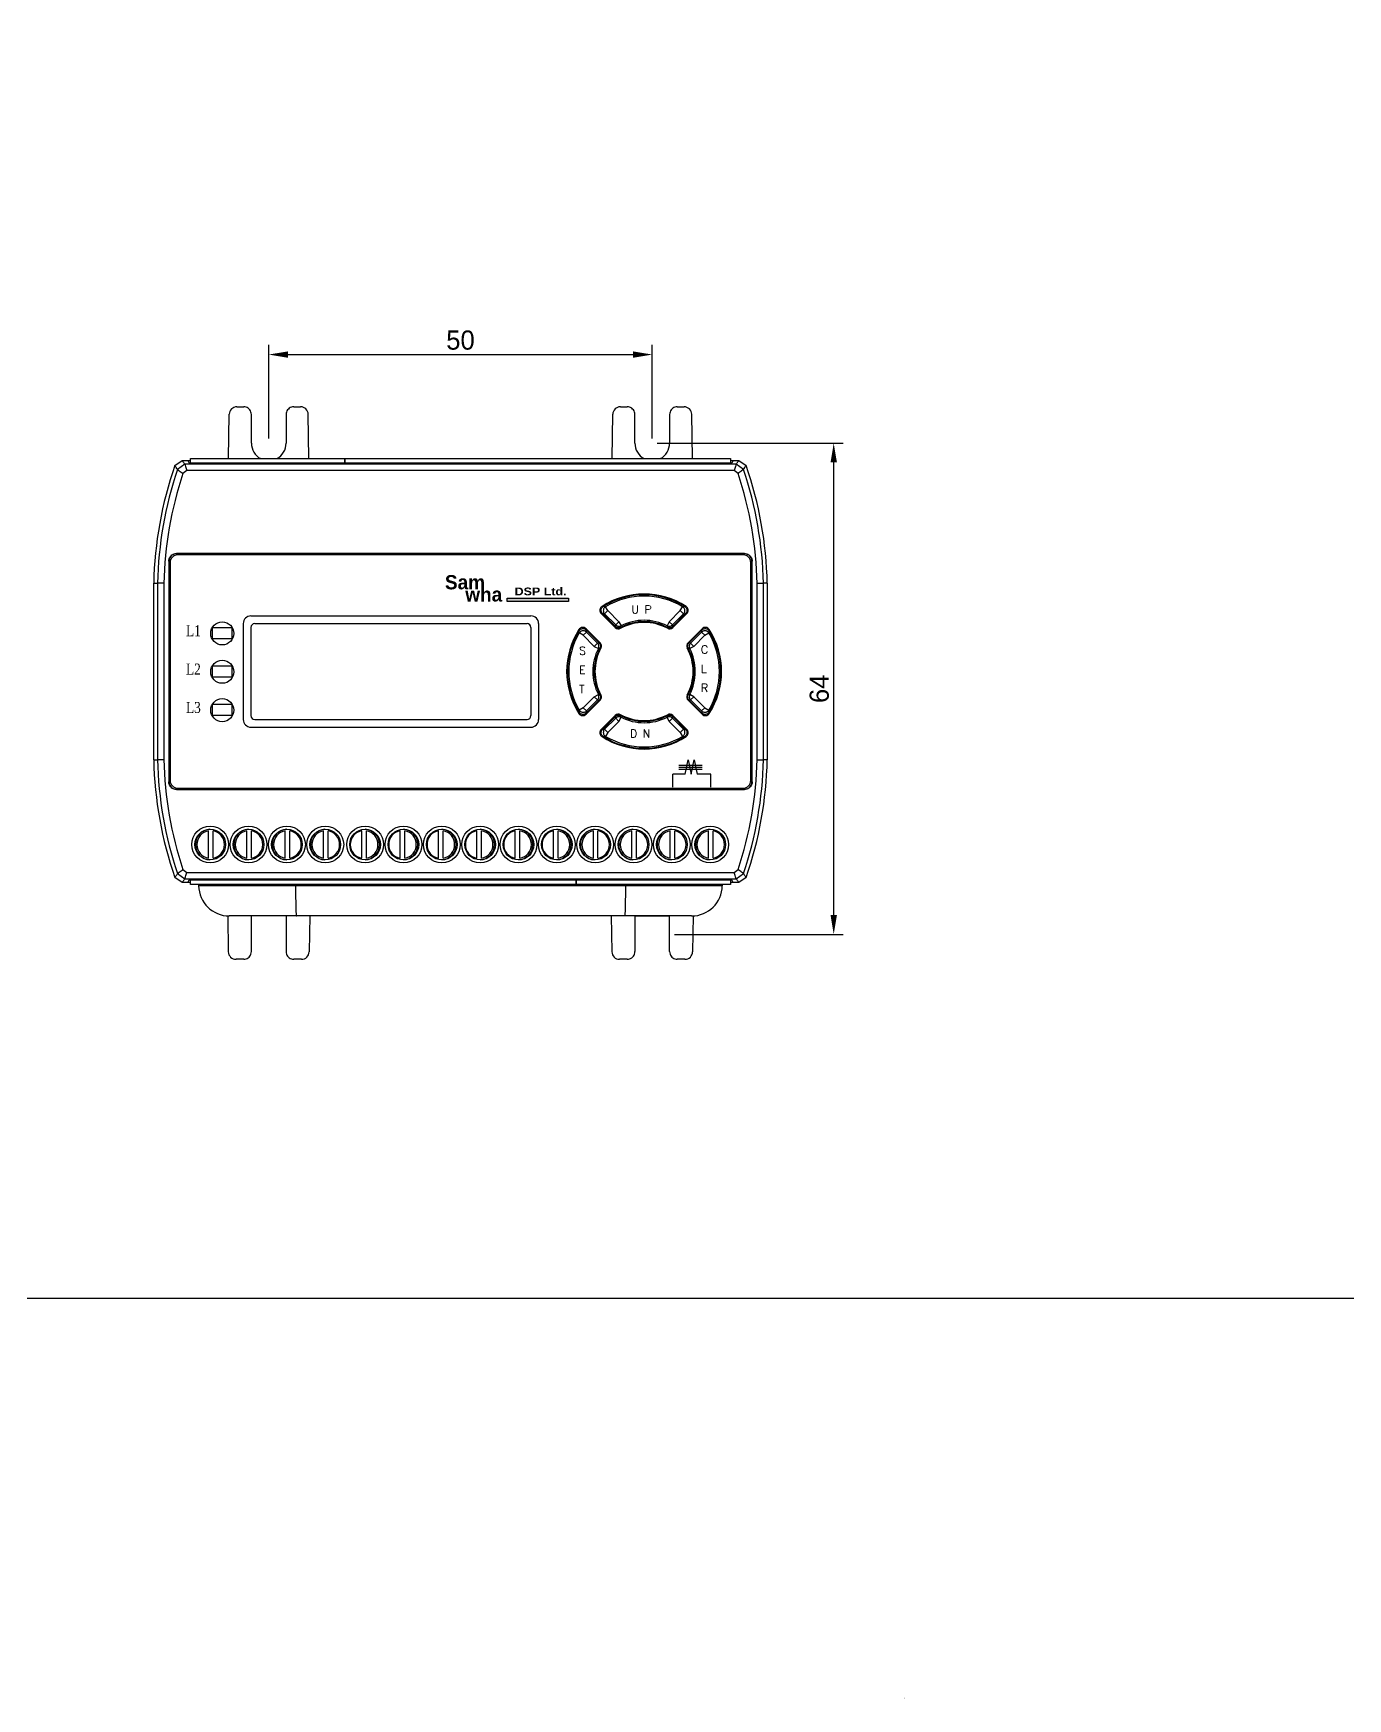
# Model space of a CAD drawing. Header units: millimetres. Extents: x 87 to 927, y 85 to 1088.
# Drawn here: x 335.7 to 507.1, y 355.7 to 572.7 of the extents above; entities that cross this region are included whole.
import ezdxf
from ezdxf.enums import TextEntityAlignment as Align

# ---------------------------------------------------------------- set-up
doc = ezdxf.new("R2010")
doc.units = ezdxf.units.MM
for name, color, linetype in [('02___PRT_ALL_AXES', 7, 'Continuous'), ('03___PRT_ALL_CURVES', 7, 'Continuous'), ('40', 4, 'Continuous'), ('70', 7, 'Continuous'), ('도면층1', 7, 'Continuous')]:
    doc.layers.add(name, color=color, linetype=linetype)
doc.styles.add('SS', font='batang.ttc', dxfattribs={"width": 0.8})
doc.styles.get("Standard").update_dxf_attribs({"font": 'BareunDotumPro1.ttf'})
doc.styles.add('STYLE2', font='romant.shx')
doc.dimstyles.new('ISO-25', dxfattribs={"dimtxt": 2.5, "dimasz": 2.5, "dimexe": 1.25, "dimexo": 0.625, "dimtad": 1, "dimtxsty": 'Standard', "dimcen": 2.5, "dimadec": 0, "dimazin": 0, "dimtfac": 1, "dimtmove": 0, "dimatfit": 3, "dimfxl": 0, "dimarcsym": 0})

# ---------------------------------------------------------------- blocks, each defined once
blk = doc.blocks.new('*D19')
at = {"color": 0, "lineweight": -2}
for p, q in [((366.39, 519.94), (366.39, 532.12)), ((416.39, 519.94), (416.39, 532.12)), ((368.89, 530.87), (413.89, 530.87))]:
    blk.add_line(p, q, dxfattribs=at)
at = {"color": 0}
for points in [[(368.89, 531.28), (368.89, 530.45), (366.39, 530.87)], [(413.89, 530.45), (413.89, 531.28), (416.39, 530.87)]]:
    blk.add_solid(points, dxfattribs=at)
at = {"layer": 'Defpoints', "color": 0}
for p in [(416.39, 530.87), (366.39, 519.32), (416.39, 519.32)]:
    blk.add_point(p, dxfattribs=at)
at = {"color": 0, "insert": (391.39, 532.74), "char_height": 2.5, "attachment_point": 5}
blk.add_mtext('50', dxfattribs=at)
blk = doc.blocks.new('*D20')
at = {"color": 0, "lineweight": -2}
for p, q in [((417.02, 519.32), (441.3, 519.32)), ((440.05, 457.82), (440.05, 516.82)), ((419.28, 455.32), (441.3, 455.32))]:
    blk.add_line(p, q, dxfattribs=at)
at = {"color": 0}
for points in [[(440.47, 516.82), (439.64, 516.82), (440.05, 519.32)], [(439.64, 457.82), (440.47, 457.82), (440.05, 455.32)]]:
    blk.add_solid(points, dxfattribs=at)
at = {"layer": 'Defpoints', "color": 0}
for p in [(416.39, 519.32), (440.05, 519.32), (418.66, 455.32)]:
    blk.add_point(p, dxfattribs=at)
at = {"color": 0, "insert": (438.18, 487.32), "char_height": 2.5, "attachment_point": 5, "rotation": 90}
blk.add_mtext('64', dxfattribs=at)

msp = doc.modelspace()

# ---------------------------------------------------------------- hatches: boundary and pattern name
msp.add_hatch(color=5).paths.add_polyline_path([(397.465, 498.678), (397.465, 499.135), (405.494, 499.135), (405.494, 498.678)])

# ---------------------------------------------------------------- linework, layer by layer
at = {"color": 7, "linetype": 'Continuous'}
for p, q in [((361.145, 517.318), (361.246, 523.085)), ((362.245, 524.068), (363.123, 524.068)), ((364.123, 519.318), (364.123, 523.068)), ((368.658, 523.068), (368.658, 519.318)), ((369.658, 524.068), (370.536, 524.068)), ((371.636, 517.318), (371.536, 523.085)), ((411.145, 517.318), (411.246, 523.085)), ((412.245, 524.068), (413.123, 524.068)), ((414.123, 519.318), (414.123, 523.068)), ((418.658, 523.068), (418.658, 519.318)), ((419.658, 524.068), (420.536, 524.068)), ((421.636, 517.318), (421.536, 523.085)), ((354.152, 516.397), (355.096, 517.068)), ((355.45, 516.572), (354.504, 515.894)), ((355.096, 517.068), (356.201, 517.068)), ((427.331, 516.572), (355.45, 516.572)), ((355.842, 517.068), (356.011, 516.729)), ((426.77, 516.729), (356.011, 516.729)), ((356.201, 517.318), (376.326, 517.318)), ((356.201, 516.729), (356.201, 517.318)), ((376.326, 517.318), (376.326, 516.729)), ((376.328, 517.318), (426.578, 517.318)), ((376.328, 516.729), (376.328, 517.318)), ((426.578, 517.318), (426.578, 516.729)), ((426.578, 517.068), (427.685, 517.068)), ((426.939, 517.068), (426.77, 516.729)), ((428.278, 515.894), (427.331, 516.572)), ((427.685, 517.068), (428.629, 516.397)), ((355.716, 515.744), (355.203, 515.376)), ((427.065, 515.744), (355.716, 515.744)), ((427.579, 515.376), (427.065, 515.744)), ((353.366, 503.943), (353.366, 475.193)), ((353.366, 503.943), (353.391, 503.918)), ((353.391, 503.918), (353.391, 475.218)), ((353.541, 503.768), (353.541, 475.368)), ((428.415, 504.942), (354.366, 504.942)), ((354.366, 504.942), (354.39, 504.918)), ((428.391, 504.918), (354.39, 504.918)), ((428.241, 504.768), (354.541, 504.768)), ((428.415, 504.942), (428.391, 504.918)), ((429.241, 475.368), (429.241, 503.768)), ((429.415, 503.943), (429.391, 503.918)), ((429.391, 475.218), (429.391, 503.918)), ((429.415, 475.193), (429.415, 503.943)), ((351.391, 478.068), (351.391, 501.068)), ((351.391, 501.068), (351.886, 501.062)), ((351.886, 501.062), (351.886, 478.073)), ((352.714, 501.062), (351.886, 501.062)), ((352.714, 501.047), (352.714, 478.089)), ((430.067, 501.062), (430.895, 501.062)), ((430.067, 478.089), (430.067, 501.047)), ((431.391, 501.068), (430.895, 501.062)), ((430.895, 478.073), (430.895, 501.062)), ((431.391, 501.068), (431.391, 478.068)), ((409.749, 497.125), (411.572, 495.301)), ((409.907, 497.108), (411.591, 495.424)), ((410.609, 497.499), (410.185, 497.074)), ((410.185, 497.074), (411.624, 495.636)), ((410.609, 497.499), (410.303, 498.014)), ((410.609, 497.499), (412.048, 496.06)), ((418.603, 496.06), (420.042, 497.499)), ((419.028, 495.636), (420.466, 497.074)), ((419.061, 495.424), (420.744, 497.108)), ((419.079, 495.301), (420.903, 497.125)), ((420.042, 497.499), (420.348, 498.014)), ((420.042, 497.499), (420.466, 497.074)), ((409.592, 493.321), (407.769, 495.145)), ((409.469, 493.303), (407.786, 494.986)), ((412.048, 496.06), (411.624, 495.636)), ((412.048, 496.06), (412.318, 495.525)), ((418.603, 496.06), (418.333, 495.525)), ((418.603, 496.06), (419.028, 495.636)), ((422.882, 495.145), (421.059, 493.321)), ((422.865, 494.986), (421.182, 493.303)), ((407.395, 494.284), (406.879, 494.591)), ((407.395, 494.284), (407.819, 494.708)), ((408.833, 492.846), (407.395, 494.284)), ((409.257, 493.27), (407.819, 494.708)), ((408.833, 492.846), (409.257, 493.27)), ((408.833, 492.846), (409.369, 492.576)), ((421.818, 492.846), (421.283, 492.576)), ((422.832, 494.708), (421.394, 493.27)), ((421.818, 492.846), (421.394, 493.27)), ((423.256, 494.284), (421.818, 492.846)), ((423.256, 494.284), (422.832, 494.708)), ((423.256, 494.284), (423.772, 494.591)), ((407.395, 484.852), (408.833, 486.29)), ((408.833, 486.29), (409.369, 486.56)), ((408.833, 486.29), (409.257, 485.866)), ((421.818, 486.29), (421.283, 486.56)), ((421.818, 486.29), (421.394, 485.866)), ((421.818, 486.29), (423.256, 484.852)), ((407.395, 484.852), (406.879, 484.545)), ((407.395, 484.852), (407.819, 484.428)), ((407.769, 483.991), (409.592, 485.814)), ((407.786, 484.15), (409.469, 485.833)), ((407.819, 484.428), (409.257, 485.866)), ((421.059, 485.814), (422.882, 483.991)), ((421.182, 485.833), (422.865, 484.15)), ((421.394, 485.866), (422.832, 484.428)), ((423.256, 484.852), (422.832, 484.428)), ((423.256, 484.852), (423.772, 484.545)), ((411.572, 483.835), (409.749, 482.011)), ((411.591, 483.712), (409.907, 482.028)), ((411.624, 483.5), (410.185, 482.061)), ((410.609, 481.637), (410.185, 482.061)), ((412.048, 483.075), (410.609, 481.637)), ((412.048, 483.075), (411.624, 483.5)), ((412.048, 483.075), (412.318, 483.611)), ((418.603, 483.075), (418.333, 483.611)), ((418.603, 483.075), (419.028, 483.5)), ((420.042, 481.637), (418.603, 483.075)), ((420.466, 482.061), (419.028, 483.5)), ((420.744, 482.028), (419.061, 483.712)), ((420.903, 482.011), (419.079, 483.835)), ((420.042, 481.637), (420.466, 482.061)), ((410.609, 481.637), (410.303, 481.122)), ((420.042, 481.637), (420.348, 481.122)), ((351.391, 478.068), (351.886, 478.073)), ((352.714, 478.073), (351.886, 478.073)), ((430.067, 478.073), (430.895, 478.073)), ((431.391, 478.068), (430.895, 478.073)), ((419.083, 474.484), (419.083, 476.183)), ((424.018, 474.484), (424.018, 476.183)), ((353.366, 475.193), (353.391, 475.218)), ((354.366, 474.193), (354.39, 474.218)), ((354.366, 474.193), (428.415, 474.193)), ((354.39, 474.218), (428.391, 474.218)), ((354.541, 474.368), (428.241, 474.368)), ((428.415, 474.193), (428.391, 474.218)), ((429.415, 475.193), (429.391, 475.218)), ((358.528, 465.243), (358.528, 468.793)), ((359.128, 465.243), (359.128, 468.793)), ((363.528, 465.243), (363.528, 468.793)), ((364.128, 465.243), (364.128, 468.793)), ((368.528, 465.243), (368.528, 468.793)), ((369.128, 465.243), (369.128, 468.793)), ((373.528, 465.243), (373.528, 468.793)), ((374.128, 465.243), (374.128, 468.793)), ((378.528, 465.243), (378.528, 468.793)), ((379.128, 465.243), (379.128, 468.793)), ((383.528, 465.243), (383.528, 468.793)), ((384.128, 465.243), (384.128, 468.793)), ((388.528, 465.243), (388.528, 468.793)), ((389.128, 465.243), (389.128, 468.793)), ((393.528, 465.243), (393.528, 468.793)), ((394.128, 465.243), (394.128, 468.793)), ((398.528, 465.243), (398.528, 468.793)), ((399.128, 465.243), (399.128, 468.793)), ((403.528, 465.243), (403.528, 468.793)), ((404.128, 465.243), (404.128, 468.793)), ((408.718, 465.243), (408.718, 468.793)), ((409.318, 465.243), (409.318, 468.793)), ((413.718, 465.243), (413.718, 468.793)), ((414.318, 465.243), (414.318, 468.793)), ((418.718, 465.243), (418.718, 468.793)), ((419.318, 465.243), (419.318, 468.793)), ((423.718, 465.243), (423.718, 468.793)), ((424.318, 465.243), (424.318, 468.793)), ((355.096, 462.068), (354.152, 462.739)), ((354.504, 463.242), (355.45, 462.564)), ((355.203, 463.759), (355.716, 463.392)), ((355.45, 462.564), (427.331, 462.564)), ((355.716, 463.392), (427.065, 463.392)), ((355.842, 462.068), (356.011, 462.407)), ((356.011, 462.407), (426.77, 462.407)), ((356.203, 461.818), (356.203, 462.407)), ((406.453, 462.407), (406.453, 461.818)), ((406.456, 461.818), (406.456, 462.407)), ((426.581, 462.407), (426.581, 461.818)), ((426.939, 462.068), (426.77, 462.407)), ((427.065, 463.392), (427.579, 463.759)), ((427.331, 462.564), (428.278, 463.242)), ((428.629, 462.739), (427.685, 462.068)), ((356.203, 462.068), (355.096, 462.068)), ((406.453, 461.818), (356.203, 461.818)), ((357.251, 461.818), (357.253, 461.648)), ((425.528, 461.648), (357.253, 461.648)), ((369.889, 461.648), (369.889, 461.818)), ((426.581, 461.818), (406.456, 461.818)), ((412.892, 461.648), (412.892, 461.818)), ((425.531, 461.818), (425.528, 461.648)), ((427.685, 462.068), (426.581, 462.068)), ((361.042, 457.741), (361.123, 453.05)), ((421.528, 457.718), (361.253, 457.718)), ((364.123, 453.068), (364.123, 457.718)), ((368.658, 457.718), (368.658, 453.068)), ((371.739, 457.718), (371.658, 453.05)), ((411.042, 457.718), (411.123, 453.05)), ((414.123, 457.718), (414.123, 453.068)), ((418.658, 453.068), (418.658, 457.718)), ((421.74, 457.741), (421.658, 453.05)), ((363.123, 452.068), (362.123, 452.068)), ((370.658, 452.068), (369.658, 452.068)), ((413.123, 452.068), (412.123, 452.068)), ((420.658, 452.068), (419.658, 452.068))]:
    msp.add_line(p, q, dxfattribs=at)
at = {"color": 5}
for p, q in [((397.465, 499.135), (405.494, 499.135)), ((397.465, 498.678), (397.465, 499.135)), ((405.494, 499.135), (405.494, 498.678)), ((405.494, 498.678), (397.465, 498.678))]:
    msp.add_line(p, q, dxfattribs=at)
for p, q in [((420.681, 476.183), (421.071, 478.051)), ((421.071, 478.051), (421.461, 476.183)), ((421.461, 476.183), (421.851, 478.051)), ((421.851, 478.051), (422.241, 476.183)), ((420.681, 476.183), (419.083, 476.183)), ((419.866, 477.376), (422.899, 477.376)), ((419.866, 477.117), (422.899, 477.117)), ((419.866, 476.858), (422.899, 476.858)), ((424.018, 476.183), (422.241, 476.183)), ((414.123, 457.718), (418.658, 457.718))]:
    msp.add_line(p, q)
msp.add_lwpolyline([(87.106, 988.9), (927.022, 988.9), (927.022, 407.862), (87.106, 407.862)], close=True)
at = {"color": 7, "linetype": 'Continuous'}
for centre, radius in [((358.763, 467.018), 2.4), ((358.763, 467.018), 2), ((363.763, 467.018), 2.4), ((363.763, 467.018), 2), ((368.763, 467.018), 2.4), ((368.763, 467.018), 2), ((373.763, 467.018), 2.4), ((373.763, 467.018), 2), ((378.953, 467.018), 2.4), ((378.953, 467.018), 2), ((383.953, 467.018), 2.4), ((383.953, 467.018), 2), ((388.953, 467.018), 2.4), ((388.953, 467.018), 2), ((393.953, 467.018), 2.4), ((393.953, 467.018), 2), ((398.953, 467.018), 2.4), ((398.953, 467.018), 2), ((403.953, 467.018), 2.4), ((403.953, 467.018), 2), ((408.953, 467.018), 2.4), ((408.953, 467.018), 2), ((413.953, 467.018), 2.4), ((413.953, 467.018), 2), ((418.953, 467.018), 2.4), ((418.953, 467.018), 2), ((423.953, 467.018), 2.4), ((423.953, 467.018), 2)]:
    msp.add_circle(centre, radius, dxfattribs=at)
for centre, radius, start, end in [((362.245, 523.068), 1, 90, 179), ((370.536, 523.068), 1, 1, 90), ((412.245, 523.068), 1, 90, 179), ((420.536, 523.068), 1, 1, 90), ((366.391, 519.318), 2.267, 180, 242.3898), ((366.391, 519.318), 2.267, 297.6102, 0), ((416.391, 519.318), 2.267, 180, 242.3898), ((416.391, 519.318), 2.267, 297.6102, 0), ((401.379, 499.976), 50, 160.82791, 178.74912), ((401.379, 499.976), 49.504, 161.24388, 178.74287), ((401.379, 499.976), 48.677, 161.5561, 178.73961), ((381.402, 499.976), 48.677, 1.26039, 18.4439), ((381.402, 499.976), 49.504, 1.25713, 18.75612), ((381.402, 499.976), 50, 1.25088, 19.17209), ((354.541, 503.768), 1, 90, 180), ((428.241, 503.768), 1, 0, 90), ((415.326, 489.568), 10.1, 57.1532, 122.8468), ((415.326, 489.568), 10, 57.90749, 122.09251), ((415.326, 489.568), 9.827, 59.26143, 120.73857), ((410.173, 497.549), 0.6, 122.8468, 225), ((420.478, 497.549), 0.6, 315, 57.1532), ((415.326, 489.568), 10.1, 147.1532, 212.8468), ((415.326, 489.568), 10, 147.90749, 212.09251), ((407.344, 494.721), 0.6, 45, 147.1532), ((411.996, 495.726), 0.6, 225, 298.39845), ((415.326, 489.568), 6.4, 61.60155, 118.39845), ((415.326, 489.568), 6.5, 62.20277, 117.79723), ((415.326, 489.568), 6.673, 63.2117, 116.7883), ((418.655, 495.726), 0.6, 241.60155, 315), ((423.307, 494.721), 0.6, 32.8468, 135), ((415.326, 489.568), 10, 327.90749, 32.09251), ((415.326, 489.568), 10.1, 327.1532, 32.8468), ((415.326, 489.568), 9.827, 149.26143, 210.73857), ((415.326, 489.568), 6.4, 151.60155, 208.39845), ((409.168, 492.897), 0.6, 331.60155, 45), ((421.483, 492.897), 0.6, 135, 208.39845), ((415.326, 489.568), 6.4, 331.60155, 28.39845), ((415.326, 489.568), 9.827, 329.26143, 30.73857), ((415.326, 489.568), 6.673, 153.2117, 206.7883), ((415.326, 489.568), 6.5, 152.20277, 207.79723), ((415.326, 489.568), 6.5, 332.20277, 27.79723), ((415.326, 489.568), 6.673, 333.2117, 26.7883), ((409.168, 486.239), 0.6, 315, 28.39845), ((421.483, 486.239), 0.6, 151.60155, 225), ((407.344, 484.415), 0.6, 212.8468, 315), ((411.996, 483.41), 0.6, 61.60155, 135), ((415.326, 489.568), 6.4, 241.60155, 298.39845), ((418.655, 483.41), 0.6, 45, 118.39845), ((423.307, 484.415), 0.6, 225, 327.1532), ((410.173, 481.587), 0.6, 135, 237.1532), ((415.326, 489.568), 6.5, 242.20277, 297.79723), ((415.326, 489.568), 6.673, 243.2117, 296.7883), ((420.478, 481.587), 0.6, 302.8468, 45), ((415.326, 489.568), 10.1, 237.1532, 302.8468), ((415.326, 489.568), 10, 237.90749, 302.09251), ((415.326, 489.568), 9.827, 239.26143, 300.73857), ((401.379, 479.159), 50, 181.25088, 199.17209), ((401.379, 479.159), 49.504, 181.25713, 198.75612), ((401.379, 479.159), 48.677, 181.26039, 198.4439), ((381.402, 479.159), 48.677, 341.5561, 358.73961), ((381.402, 479.159), 49.504, 341.24388, 358.74287), ((381.402, 479.159), 50, 340.82791, 358.74912), ((354.541, 475.368), 1, 180, 270), ((428.241, 475.368), 1, 270, 0), ((358.828, 467.018), 1.8, 99.59407, 260.40593), ((358.828, 467.018), 1.8, 279.59407, 80.40593), ((363.828, 467.018), 1.8, 99.59407, 260.40593), ((363.828, 467.018), 1.8, 279.59407, 80.40593), ((368.828, 467.018), 1.8, 99.59407, 260.40593), ((368.828, 467.018), 1.8, 279.59407, 80.40593), ((373.828, 467.018), 1.8, 99.59407, 260.40593), ((373.828, 467.018), 1.8, 279.59407, 80.40593), ((378.828, 467.018), 1.8, 99.59407, 260.40593), ((378.828, 467.018), 1.8, 279.59407, 80.40593), ((383.828, 467.018), 1.8, 99.59407, 260.40593), ((383.828, 467.018), 1.8, 279.59407, 80.40593), ((388.828, 467.018), 1.8, 99.59407, 260.40593), ((388.828, 467.018), 1.8, 279.59407, 80.40593), ((393.828, 467.018), 1.8, 99.59407, 260.40593), ((393.828, 467.018), 1.8, 279.59407, 80.40593), ((398.828, 467.018), 1.8, 99.59407, 260.40593), ((398.828, 467.018), 1.8, 279.59407, 80.40593), ((403.828, 467.018), 1.8, 99.59407, 260.40593), ((403.828, 467.018), 1.8, 279.59407, 80.40593), ((409.018, 467.018), 1.8, 99.59407, 260.40593), ((409.018, 467.018), 1.8, 279.59407, 80.40593), ((414.018, 467.018), 1.8, 99.59407, 260.40593), ((414.018, 467.018), 1.8, 279.59407, 80.40593), ((419.018, 467.018), 1.8, 99.59407, 260.40593), ((419.018, 467.018), 1.8, 279.59407, 80.40593), ((424.018, 467.018), 1.8, 99.59407, 260.40593), ((424.018, 467.018), 1.8, 279.59407, 80.40593), ((361.253, 461.718), 4, 181, 270), ((421.528, 461.718), 4, 270, 359), ((362.123, 453.068), 1, 181, 270), ((370.658, 453.068), 1, 270, 359), ((412.123, 453.068), 1, 181, 270), ((420.658, 453.068), 1, 270, 359)]:
    msp.add_arc(centre, radius, start, end, dxfattribs=at)
for points, knots in [([(364.123, 523.068), (364.123, 523.172), (364.09, 523.382), (363.946, 523.665), (363.721, 523.89), (363.437, 524.035), (363.227, 524.068), (363.123, 524.068)], [0, 0, 0, 0, 0.3128443, 0.6257071, 0.9385998, 1.2515225, 1.5644638, 1.5644638, 1.5644638, 1.5644638]), ([(369.658, 524.068), (369.554, 524.068), (369.344, 524.035), (369.061, 523.89), (368.836, 523.665), (368.691, 523.382), (368.658, 523.172), (368.658, 523.068)], [0, 0, 0, 0, 0.3129412, 0.6258639, 0.9387567, 1.2516195, 1.5644638, 1.5644638, 1.5644638, 1.5644638]), ([(414.123, 523.068), (414.123, 523.172), (414.09, 523.382), (413.946, 523.665), (413.721, 523.89), (413.437, 524.035), (413.227, 524.068), (413.123, 524.068)], [0, 0, 0, 0, 0.3128443, 0.6257071, 0.9385998, 1.2515225, 1.5644638, 1.5644638, 1.5644638, 1.5644638]), ([(419.658, 524.068), (419.554, 524.068), (419.344, 524.035), (419.061, 523.89), (418.836, 523.665), (418.691, 523.382), (418.658, 523.172), (418.658, 523.068)], [0, 0, 0, 0, 0.3129412, 0.6258639, 0.9387567, 1.2516195, 1.5644638, 1.5644638, 1.5644638, 1.5644638]), ([(355.45, 516.572), (355.415, 516.621), (355.338, 516.728), (355.22, 516.894), (355.137, 517.01), (355.096, 517.068)], [0, 0, 0, 0, 0.17899192, 0.39786681, 0.60925193, 0.60925193, 0.60925193, 0.60925193]), ([(355.45, 516.572), (355.48, 516.483), (355.525, 516.297), (355.624, 516.024), (355.684, 515.838), (355.716, 515.744)], [0, 0, 0, 0, 0.28287008, 0.57326512, 0.86975369, 0.86975369, 0.86975369, 0.86975369]), ([(427.331, 516.572), (427.301, 516.483), (427.256, 516.297), (427.157, 516.024), (427.097, 515.838), (427.065, 515.744)], [0, 0, 0, 0, 0.28287466, 0.57326965, 0.86975368, 0.86975368, 0.86975368, 0.86975368]), ([(427.331, 516.572), (427.366, 516.62), (427.443, 516.728), (427.561, 516.893), (427.644, 517.01), (427.685, 517.068)], [0, 0, 0, 0, 0.17820854, 0.39708416, 0.60925193, 0.60925193, 0.60925193, 0.60925193]), ([(354.503, 515.894), (354.469, 515.943), (354.392, 516.053), (354.275, 516.22), (354.192, 516.339), (354.152, 516.397)], [0, 0, 0, 0, 0.18024777, 0.40064801, 0.61349574, 0.61349574, 0.61349574, 0.61349574]), ([(354.503, 515.894), (354.578, 515.837), (354.739, 515.734), (354.966, 515.553), (355.124, 515.436), (355.203, 515.377)], [0, 0, 0, 0, 0.28246747, 0.5729897, 0.87011684, 0.87011684, 0.87011684, 0.87011684]), ([(428.278, 515.894), (428.203, 515.837), (428.042, 515.734), (427.815, 515.553), (427.657, 515.436), (427.578, 515.377)], [0, 0, 0, 0, 0.28246279, 0.57298506, 0.87011686, 0.87011686, 0.87011686, 0.87011686]), ([(428.278, 515.894), (428.312, 515.943), (428.389, 516.052), (428.506, 516.22), (428.589, 516.338), (428.629, 516.397)], [0, 0, 0, 0, 0.17945891, 0.39985993, 0.61349574, 0.61349574, 0.61349574, 0.61349574]), ([(353.366, 503.943), (353.366, 504.047), (353.399, 504.257), (353.544, 504.54), (353.769, 504.765), (354.052, 504.909), (354.262, 504.942), (354.366, 504.942)], [0, 0, 0, 0, 0.31286, 0.6256693, 0.9384589, 1.2512679, 1.5641278, 1.5641278, 1.5641278, 1.5641278]), ([(354.39, 504.918), (354.286, 504.918), (354.076, 504.885), (353.793, 504.74), (353.568, 504.515), (353.424, 504.232), (353.391, 504.022), (353.391, 503.918)], [0, 0, 0, 0, 0.3128599, 0.6256689, 0.9384586, 1.2512678, 1.5641278, 1.5641278, 1.5641278, 1.5641278]), ([(429.391, 503.918), (429.391, 504.022), (429.357, 504.232), (429.213, 504.515), (428.988, 504.74), (428.705, 504.885), (428.495, 504.918), (428.391, 504.918)], [0, 0, 0, 0, 0.3128599, 0.6256689, 0.9384586, 1.2512678, 1.5641278, 1.5641278, 1.5641278, 1.5641278]), ([(428.415, 504.942), (428.519, 504.942), (428.729, 504.909), (429.013, 504.765), (429.237, 504.54), (429.382, 504.257), (429.415, 504.047), (429.415, 503.943)], [0, 0, 0, 0, 0.31286, 0.6256693, 0.9384589, 1.2512679, 1.5641278, 1.5641278, 1.5641278, 1.5641278]), ([(409.802, 497.25), (409.773, 497.303), (409.733, 497.419), (409.726, 497.6), (409.773, 497.776), (409.838, 497.879), (409.878, 497.924)], [0, 0, 0, 0, 0.18163322, 0.35979349, 0.53752689, 0.71885142, 0.71885142, 0.71885142, 0.71885142]), ([(410.185, 497.074), (410.154, 497.078), (410.092, 497.086), (409.999, 497.097), (409.938, 497.104), (409.907, 497.108)], [0, 0, 0, 0, 0.09410115, 0.18745529, 0.28007926, 0.28007926, 0.28007926, 0.28007926]), ([(410.303, 498.014), (410.258, 497.988), (410.176, 497.923), (410.082, 497.797), (410.023, 497.651), (410.003, 497.495), (410.024, 497.339), (410.085, 497.194), (410.149, 497.111), (410.185, 497.074)], [0, 0, 0, 0, 0.1554188, 0.3108221, 0.4662646, 0.6217122, 0.777156, 0.9325527, 1.0879994, 1.0879994, 1.0879994, 1.0879994]), ([(410.303, 498.014), (410.27, 498.017), (410.206, 498.023), (410.109, 498.032), (410.045, 498.037), (410.013, 498.04)], [0, 0, 0, 0, 0.09793403, 0.19504373, 0.29134837, 0.29134837, 0.29134837, 0.29134837]), ([(420.348, 498.014), (420.381, 498.017), (420.445, 498.023), (420.542, 498.032), (420.606, 498.037), (420.638, 498.04)], [0, 0, 0, 0, 0.09793403, 0.19504373, 0.29134837, 0.29134837, 0.29134837, 0.29134837]), ([(420.466, 497.074), (420.502, 497.111), (420.566, 497.194), (420.627, 497.339), (420.648, 497.495), (420.628, 497.651), (420.569, 497.797), (420.475, 497.923), (420.393, 497.988), (420.348, 498.014)], [0, 0, 0, 0, 0.1554199, 0.3108228, 0.4662654, 0.6217129, 0.7771566, 0.9325534, 1.0879994, 1.0879994, 1.0879994, 1.0879994]), ([(420.466, 497.074), (420.497, 497.078), (420.559, 497.086), (420.652, 497.097), (420.713, 497.104), (420.744, 497.108)], [0, 0, 0, 0, 0.09410115, 0.18745529, 0.28007926, 0.28007926, 0.28007926, 0.28007926]), ([(420.772, 497.926), (420.811, 497.881), (420.876, 497.78), (420.924, 497.605), (420.919, 497.422), (420.879, 497.305), (420.85, 497.251)], [0, 0, 0, 0, 0.17824467, 0.3558606, 0.53595592, 0.71955243, 0.71955243, 0.71955243, 0.71955243]), ([(406.879, 494.591), (406.876, 494.623), (406.87, 494.688), (406.862, 494.785), (406.856, 494.849), (406.854, 494.881)], [0, 0, 0, 0, 0.09793403, 0.19504373, 0.29134837, 0.29134837, 0.29134837, 0.29134837]), ([(407.819, 494.708), (407.782, 494.745), (407.699, 494.809), (407.554, 494.869), (407.398, 494.89), (407.242, 494.871), (407.097, 494.812), (406.971, 494.718), (406.906, 494.635), (406.879, 494.591)], [0, 0, 0, 0, 0.1554199, 0.3108228, 0.4662654, 0.6217129, 0.7771566, 0.9325534, 1.0879994, 1.0879994, 1.0879994, 1.0879994]), ([(406.967, 495.014), (407.012, 495.053), (407.114, 495.118), (407.288, 495.167), (407.471, 495.161), (407.588, 495.121), (407.642, 495.092)], [0, 0, 0, 0, 0.17824467, 0.3558606, 0.53595592, 0.71955243, 0.71955243, 0.71955243, 0.71955243]), ([(407.819, 494.708), (407.815, 494.739), (407.808, 494.801), (407.796, 494.894), (407.789, 494.956), (407.786, 494.986)], [0, 0, 0, 0, 0.09410115, 0.18745529, 0.28007926, 0.28007926, 0.28007926, 0.28007926]), ([(411.624, 495.636), (411.62, 495.613), (411.612, 495.566), (411.601, 495.495), (411.594, 495.448), (411.591, 495.424)], [0, 0, 0, 0, 0.07104497, 0.14255308, 0.21452977, 0.21452977, 0.21452977, 0.21452977]), ([(411.624, 495.636), (411.659, 495.601), (411.739, 495.539), (411.878, 495.479), (412.027, 495.455), (412.178, 495.469), (412.273, 495.502), (412.318, 495.525)], [0, 0, 0, 0, 0.14989811, 0.2997689, 0.44966151, 0.59952442, 0.74945897, 0.74945897, 0.74945897, 0.74945897]), ([(412.151, 495.264), (412.102, 495.253), (411.999, 495.242), (411.847, 495.266), (411.753, 495.306), (411.709, 495.332)], [0, 0, 0, 0, 0.1536186, 0.30569037, 0.45697795, 0.45697795, 0.45697795, 0.45697795]), ([(412.318, 495.525), (412.315, 495.502), (412.31, 495.456), (412.302, 495.387), (412.297, 495.341), (412.294, 495.318)], [0, 0, 0, 0, 0.06907161, 0.13856176, 0.20847441, 0.20847441, 0.20847441, 0.20847441]), ([(418.333, 495.525), (418.378, 495.502), (418.473, 495.469), (418.624, 495.455), (418.773, 495.479), (418.912, 495.539), (418.992, 495.601), (419.028, 495.636)], [0, 0, 0, 0, 0.14990759, 0.2997754, 0.44966784, 0.59953127, 0.74945897, 0.74945897, 0.74945897, 0.74945897]), ([(418.333, 495.525), (418.336, 495.502), (418.341, 495.456), (418.349, 495.387), (418.354, 495.341), (418.357, 495.318)], [0, 0, 0, 0, 0.06907161, 0.13856176, 0.20847441, 0.20847441, 0.20847441, 0.20847441]), ([(418.941, 495.332), (418.897, 495.306), (418.803, 495.265), (418.65, 495.242), (418.548, 495.253), (418.499, 495.265)], [0, 0, 0, 0, 0.1525326, 0.30429745, 0.45704254, 0.45704254, 0.45704254, 0.45704254]), ([(419.028, 495.636), (419.031, 495.613), (419.039, 495.566), (419.05, 495.495), (419.057, 495.448), (419.061, 495.424)], [0, 0, 0, 0, 0.07104497, 0.14255308, 0.21452977, 0.21452977, 0.21452977, 0.21452977]), ([(422.832, 494.708), (422.836, 494.739), (422.844, 494.801), (422.855, 494.894), (422.862, 494.956), (422.865, 494.986)], [0, 0, 0, 0, 0.09410115, 0.18745529, 0.28007926, 0.28007926, 0.28007926, 0.28007926]), ([(423.772, 494.591), (423.745, 494.635), (423.68, 494.718), (423.555, 494.812), (423.409, 494.871), (423.253, 494.89), (423.097, 494.869), (422.952, 494.809), (422.869, 494.745), (422.832, 494.708)], [0, 0, 0, 0, 0.1554188, 0.3108221, 0.4662646, 0.6217122, 0.777156, 0.9325527, 1.0879994, 1.0879994, 1.0879994, 1.0879994]), ([(423.008, 495.092), (423.061, 495.12), (423.176, 495.161), (423.358, 495.167), (423.533, 495.12), (423.636, 495.055), (423.682, 495.015)], [0, 0, 0, 0, 0.18163322, 0.35979349, 0.53752689, 0.71885142, 0.71885142, 0.71885142, 0.71885142]), ([(423.772, 494.591), (423.775, 494.623), (423.781, 494.688), (423.789, 494.785), (423.795, 494.849), (423.797, 494.881)], [0, 0, 0, 0, 0.09793403, 0.19504373, 0.29134837, 0.29134837, 0.29134837, 0.29134837]), ([(409.257, 493.27), (409.281, 493.274), (409.328, 493.281), (409.398, 493.292), (409.445, 493.299), (409.469, 493.303)], [0, 0, 0, 0, 0.07104497, 0.14255308, 0.21452977, 0.21452977, 0.21452977, 0.21452977]), ([(409.369, 492.576), (409.391, 492.62), (409.425, 492.715), (409.439, 492.866), (409.415, 493.016), (409.355, 493.155), (409.293, 493.235), (409.257, 493.27)], [0, 0, 0, 0, 0.14990759, 0.2997754, 0.44966784, 0.59953127, 0.74945897, 0.74945897, 0.74945897, 0.74945897]), ([(409.562, 493.183), (409.588, 493.139), (409.628, 493.045), (409.651, 492.893), (409.641, 492.791), (409.629, 492.741)], [0, 0, 0, 0, 0.1525326, 0.30429745, 0.45704254, 0.45704254, 0.45704254, 0.45704254]), ([(421.022, 492.742), (421.01, 492.792), (421, 492.895), (421.023, 493.047), (421.064, 493.141), (421.09, 493.184)], [0, 0, 0, 0, 0.1536186, 0.30569037, 0.45697795, 0.45697795, 0.45697795, 0.45697795]), ([(421.394, 493.27), (421.371, 493.274), (421.324, 493.281), (421.253, 493.292), (421.206, 493.299), (421.182, 493.303)], [0, 0, 0, 0, 0.07104497, 0.14255308, 0.21452977, 0.21452977, 0.21452977, 0.21452977]), ([(421.394, 493.27), (421.359, 493.235), (421.297, 493.155), (421.236, 493.016), (421.212, 492.866), (421.226, 492.715), (421.26, 492.62), (421.283, 492.576)], [0, 0, 0, 0, 0.14989811, 0.2997689, 0.44966151, 0.59952442, 0.74945897, 0.74945897, 0.74945897, 0.74945897]), ([(409.369, 492.576), (409.391, 492.578), (409.437, 492.584), (409.506, 492.592), (409.552, 492.597), (409.576, 492.599)], [0, 0, 0, 0, 0.06907161, 0.13856176, 0.20847441, 0.20847441, 0.20847441, 0.20847441]), ([(421.283, 492.576), (421.26, 492.578), (421.214, 492.584), (421.145, 492.592), (421.099, 492.597), (421.075, 492.599)], [0, 0, 0, 0, 0.06907161, 0.13856176, 0.20847441, 0.20847441, 0.20847441, 0.20847441]), ([(409.257, 485.866), (409.293, 485.901), (409.355, 485.981), (409.415, 486.12), (409.439, 486.27), (409.425, 486.42), (409.391, 486.516), (409.369, 486.56)], [0, 0, 0, 0, 0.14989811, 0.2997689, 0.44966151, 0.59952442, 0.74945897, 0.74945897, 0.74945897, 0.74945897]), ([(409.369, 486.56), (409.391, 486.558), (409.437, 486.552), (409.506, 486.544), (409.552, 486.539), (409.576, 486.537)], [0, 0, 0, 0, 0.06907161, 0.13856176, 0.20847441, 0.20847441, 0.20847441, 0.20847441]), ([(409.629, 486.394), (409.641, 486.344), (409.651, 486.241), (409.628, 486.089), (409.587, 485.995), (409.561, 485.952)], [0, 0, 0, 0, 0.1536186, 0.30569037, 0.45697795, 0.45697795, 0.45697795, 0.45697795]), ([(421.089, 485.953), (421.063, 485.996), (421.023, 486.091), (421, 486.243), (421.011, 486.345), (421.022, 486.395)], [0, 0, 0, 0, 0.1525326, 0.30429745, 0.45704254, 0.45704254, 0.45704254, 0.45704254]), ([(421.283, 486.56), (421.26, 486.558), (421.214, 486.552), (421.145, 486.544), (421.099, 486.539), (421.075, 486.537)], [0, 0, 0, 0, 0.06907161, 0.13856176, 0.20847441, 0.20847441, 0.20847441, 0.20847441]), ([(421.283, 486.56), (421.26, 486.516), (421.226, 486.42), (421.212, 486.27), (421.236, 486.12), (421.297, 485.981), (421.359, 485.901), (421.394, 485.866)], [0, 0, 0, 0, 0.14990759, 0.2997754, 0.44966784, 0.59953127, 0.74945897, 0.74945897, 0.74945897, 0.74945897]), ([(406.879, 484.545), (406.876, 484.513), (406.87, 484.448), (406.862, 484.351), (406.856, 484.287), (406.854, 484.255)], [0, 0, 0, 0, 0.09793403, 0.19504373, 0.29134837, 0.29134837, 0.29134837, 0.29134837]), ([(406.879, 484.545), (406.906, 484.501), (406.971, 484.418), (407.097, 484.324), (407.242, 484.265), (407.398, 484.246), (407.554, 484.267), (407.699, 484.327), (407.782, 484.391), (407.819, 484.428)], [0, 0, 0, 0, 0.1554188, 0.3108221, 0.4662646, 0.6217122, 0.777156, 0.9325527, 1.0879994, 1.0879994, 1.0879994, 1.0879994]), ([(407.644, 484.044), (407.59, 484.016), (407.475, 483.975), (407.293, 483.969), (407.118, 484.016), (407.015, 484.081), (406.969, 484.12)], [0, 0, 0, 0, 0.18163322, 0.35979349, 0.53752689, 0.71885142, 0.71885142, 0.71885142, 0.71885142]), ([(407.819, 484.428), (407.815, 484.397), (407.808, 484.335), (407.796, 484.242), (407.789, 484.18), (407.786, 484.15)], [0, 0, 0, 0, 0.09410115, 0.18745529, 0.28007926, 0.28007926, 0.28007926, 0.28007926]), ([(409.257, 485.866), (409.281, 485.862), (409.328, 485.855), (409.398, 485.844), (409.445, 485.836), (409.469, 485.833)], [0, 0, 0, 0, 0.07104497, 0.14255308, 0.21452977, 0.21452977, 0.21452977, 0.21452977]), ([(421.394, 485.866), (421.371, 485.862), (421.324, 485.855), (421.253, 485.844), (421.206, 485.836), (421.182, 485.833)], [0, 0, 0, 0, 0.07104497, 0.14255308, 0.21452977, 0.21452977, 0.21452977, 0.21452977]), ([(422.832, 484.428), (422.869, 484.391), (422.952, 484.327), (423.097, 484.267), (423.253, 484.246), (423.409, 484.265), (423.555, 484.324), (423.68, 484.418), (423.745, 484.501), (423.772, 484.545)], [0, 0, 0, 0, 0.1554199, 0.3108228, 0.4662654, 0.6217129, 0.7771566, 0.9325534, 1.0879994, 1.0879994, 1.0879994, 1.0879994]), ([(422.832, 484.428), (422.836, 484.397), (422.844, 484.335), (422.855, 484.242), (422.862, 484.18), (422.865, 484.15)], [0, 0, 0, 0, 0.09410115, 0.18745529, 0.28007926, 0.28007926, 0.28007926, 0.28007926]), ([(423.684, 484.122), (423.639, 484.083), (423.537, 484.018), (423.363, 483.969), (423.18, 483.974), (423.063, 484.015), (423.009, 484.043)], [0, 0, 0, 0, 0.17824467, 0.3558606, 0.53595592, 0.71955243, 0.71955243, 0.71955243, 0.71955243]), ([(423.772, 484.545), (423.775, 484.513), (423.781, 484.448), (423.789, 484.351), (423.795, 484.287), (423.797, 484.255)], [0, 0, 0, 0, 0.09793403, 0.19504373, 0.29134837, 0.29134837, 0.29134837, 0.29134837]), ([(409.88, 481.21), (409.84, 481.254), (409.775, 481.356), (409.727, 481.531), (409.732, 481.714), (409.772, 481.83), (409.801, 481.884)], [0, 0, 0, 0, 0.17824467, 0.3558606, 0.53595592, 0.71955243, 0.71955243, 0.71955243, 0.71955243]), ([(410.185, 482.061), (410.154, 482.057), (410.092, 482.05), (409.999, 482.039), (409.938, 482.032), (409.907, 482.028)], [0, 0, 0, 0, 0.09410115, 0.18745529, 0.28007926, 0.28007926, 0.28007926, 0.28007926]), ([(410.185, 482.061), (410.149, 482.025), (410.085, 481.941), (410.024, 481.796), (410.003, 481.641), (410.023, 481.485), (410.082, 481.339), (410.176, 481.213), (410.258, 481.148), (410.303, 481.122)], [0, 0, 0, 0, 0.1554199, 0.3108228, 0.4662654, 0.6217129, 0.7771566, 0.9325534, 1.0879994, 1.0879994, 1.0879994, 1.0879994]), ([(411.624, 483.5), (411.62, 483.523), (411.612, 483.57), (411.601, 483.641), (411.594, 483.688), (411.591, 483.712)], [0, 0, 0, 0, 0.07104497, 0.14255308, 0.21452977, 0.21452977, 0.21452977, 0.21452977]), ([(412.318, 483.611), (412.273, 483.633), (412.178, 483.667), (412.027, 483.681), (411.878, 483.657), (411.739, 483.597), (411.659, 483.535), (411.624, 483.5)], [0, 0, 0, 0, 0.14990759, 0.2997754, 0.44966784, 0.59953127, 0.74945897, 0.74945897, 0.74945897, 0.74945897]), ([(411.71, 483.804), (411.754, 483.83), (411.849, 483.871), (412.001, 483.894), (412.103, 483.883), (412.153, 483.871)], [0, 0, 0, 0, 0.1525326, 0.30429745, 0.45704254, 0.45704254, 0.45704254, 0.45704254]), ([(412.318, 483.611), (412.315, 483.634), (412.31, 483.68), (412.302, 483.749), (412.297, 483.795), (412.294, 483.818)], [0, 0, 0, 0, 0.06907161, 0.13856176, 0.20847441, 0.20847441, 0.20847441, 0.20847441]), ([(418.333, 483.611), (418.336, 483.634), (418.341, 483.68), (418.349, 483.749), (418.354, 483.795), (418.357, 483.818)], [0, 0, 0, 0, 0.06907161, 0.13856176, 0.20847441, 0.20847441, 0.20847441, 0.20847441]), ([(419.028, 483.5), (418.992, 483.535), (418.912, 483.597), (418.773, 483.657), (418.624, 483.681), (418.473, 483.667), (418.378, 483.633), (418.333, 483.611)], [0, 0, 0, 0, 0.14989811, 0.2997689, 0.44966151, 0.59952442, 0.74945897, 0.74945897, 0.74945897, 0.74945897]), ([(418.5, 483.871), (418.55, 483.883), (418.652, 483.894), (418.804, 483.87), (418.898, 483.829), (418.942, 483.804)], [0, 0, 0, 0, 0.1536186, 0.30569037, 0.45697795, 0.45697795, 0.45697795, 0.45697795]), ([(419.028, 483.5), (419.031, 483.523), (419.039, 483.57), (419.05, 483.641), (419.057, 483.688), (419.061, 483.712)], [0, 0, 0, 0, 0.07104497, 0.14255308, 0.21452977, 0.21452977, 0.21452977, 0.21452977]), ([(420.348, 481.122), (420.393, 481.148), (420.475, 481.213), (420.569, 481.339), (420.628, 481.485), (420.648, 481.641), (420.627, 481.796), (420.566, 481.941), (420.502, 482.025), (420.466, 482.061)], [0, 0, 0, 0, 0.1554188, 0.3108221, 0.4662646, 0.6217122, 0.777156, 0.9325527, 1.0879994, 1.0879994, 1.0879994, 1.0879994]), ([(420.466, 482.061), (420.497, 482.057), (420.559, 482.05), (420.652, 482.039), (420.713, 482.032), (420.744, 482.028)], [0, 0, 0, 0, 0.09410115, 0.18745529, 0.28007926, 0.28007926, 0.28007926, 0.28007926]), ([(420.849, 481.886), (420.878, 481.832), (420.918, 481.717), (420.925, 481.536), (420.878, 481.36), (420.813, 481.257), (420.773, 481.211)], [0, 0, 0, 0, 0.18163322, 0.35979349, 0.53752689, 0.71885142, 0.71885142, 0.71885142, 0.71885142]), ([(410.303, 481.122), (410.27, 481.119), (410.206, 481.113), (410.109, 481.104), (410.045, 481.099), (410.013, 481.096)], [0, 0, 0, 0, 0.09793403, 0.19504373, 0.29134837, 0.29134837, 0.29134837, 0.29134837]), ([(420.348, 481.122), (420.381, 481.119), (420.445, 481.113), (420.542, 481.104), (420.606, 481.099), (420.638, 481.096)], [0, 0, 0, 0, 0.09793403, 0.19504373, 0.29134837, 0.29134837, 0.29134837, 0.29134837]), ([(354.366, 474.193), (354.262, 474.193), (354.052, 474.227), (353.769, 474.371), (353.544, 474.596), (353.399, 474.879), (353.366, 475.089), (353.366, 475.193)], [0, 0, 0, 0, 0.31286, 0.6256693, 0.9384589, 1.2512679, 1.5641278, 1.5641278, 1.5641278, 1.5641278]), ([(353.391, 475.218), (353.391, 475.113), (353.424, 474.903), (353.568, 474.62), (353.793, 474.395), (354.076, 474.251), (354.286, 474.218), (354.39, 474.218)], [0, 0, 0, 0, 0.3128599, 0.6256689, 0.9384586, 1.2512678, 1.5641278, 1.5641278, 1.5641278, 1.5641278]), ([(428.391, 474.218), (428.495, 474.218), (428.705, 474.251), (428.988, 474.395), (429.213, 474.62), (429.357, 474.903), (429.391, 475.113), (429.391, 475.218)], [0, 0, 0, 0, 0.3128599, 0.6256689, 0.9384586, 1.2512678, 1.5641278, 1.5641278, 1.5641278, 1.5641278]), ([(429.415, 475.193), (429.415, 475.089), (429.382, 474.879), (429.237, 474.596), (429.013, 474.371), (428.729, 474.227), (428.519, 474.193), (428.415, 474.193)], [0, 0, 0, 0, 0.31286, 0.6256693, 0.9384589, 1.2512679, 1.5641278, 1.5641278, 1.5641278, 1.5641278]), ([(354.503, 463.242), (354.469, 463.193), (354.393, 463.084), (354.275, 462.916), (354.193, 462.798), (354.152, 462.739)], [0, 0, 0, 0, 0.17945891, 0.39985993, 0.61349574, 0.61349574, 0.61349574, 0.61349574]), ([(354.503, 463.242), (354.578, 463.299), (354.739, 463.402), (354.966, 463.583), (355.124, 463.699), (355.203, 463.759)], [0, 0, 0, 0, 0.28246295, 0.57298523, 0.87011684, 0.87011684, 0.87011684, 0.87011684]), ([(355.45, 462.564), (355.415, 462.516), (355.338, 462.408), (355.22, 462.243), (355.137, 462.126), (355.096, 462.068)], [0, 0, 0, 0, 0.17820854, 0.39708416, 0.60925193, 0.60925193, 0.60925193, 0.60925193]), ([(355.45, 462.564), (355.48, 462.653), (355.525, 462.839), (355.624, 463.112), (355.684, 463.298), (355.716, 463.392)], [0, 0, 0, 0, 0.28287466, 0.57326965, 0.86975368, 0.86975368, 0.86975368, 0.86975368]), ([(427.331, 462.564), (427.301, 462.653), (427.256, 462.839), (427.157, 463.112), (427.097, 463.298), (427.065, 463.392)], [0, 0, 0, 0, 0.28287008, 0.57326512, 0.86975369, 0.86975369, 0.86975369, 0.86975369]), ([(427.331, 462.564), (427.366, 462.515), (427.443, 462.407), (427.561, 462.242), (427.645, 462.125), (427.685, 462.068)], [0, 0, 0, 0, 0.17899192, 0.39786681, 0.60925193, 0.60925193, 0.60925193, 0.60925193]), ([(428.278, 463.242), (428.203, 463.299), (428.042, 463.402), (427.815, 463.583), (427.657, 463.699), (427.578, 463.759)], [0, 0, 0, 0, 0.28246763, 0.57298986, 0.87011682, 0.87011682, 0.87011682, 0.87011682]), ([(428.278, 463.242), (428.312, 463.193), (428.389, 463.083), (428.506, 462.916), (428.589, 462.797), (428.629, 462.739)], [0, 0, 0, 0, 0.18024777, 0.40064801, 0.61349574, 0.61349574, 0.61349574, 0.61349574]), ([(369.889, 461.648), (369.889, 461.355), (369.891, 460.784), (369.899, 459.968), (369.909, 459.23), (369.933, 458.634), (369.933, 458.138), (369.988, 457.92), (369.97, 457.718), (370.003, 457.718)], [0, 0, 0, 0, 0.8787524, 1.7109392, 2.4557807, 3.076824, 3.5437717, 3.834118, 3.9358054, 3.9358054, 3.9358054, 3.9358054]), ([(412.892, 461.648), (412.892, 461.355), (412.891, 460.784), (412.882, 459.968), (412.872, 459.23), (412.848, 458.634), (412.848, 458.138), (412.793, 457.92), (412.812, 457.718), (412.778, 457.718)], [0, 0, 0, 0, 0.8787524, 1.7109392, 2.4557807, 3.076824, 3.5437717, 3.834118, 3.9358054, 3.9358054, 3.9358054, 3.9358054]), ([(363.123, 452.068), (363.227, 452.068), (363.437, 452.101), (363.721, 452.245), (363.946, 452.47), (364.09, 452.754), (364.123, 452.964), (364.123, 453.068)], [0, 0, 0, 0, 0.3129412, 0.6258639, 0.9387567, 1.2516195, 1.5644638, 1.5644638, 1.5644638, 1.5644638]), ([(368.658, 453.068), (368.658, 452.964), (368.691, 452.754), (368.836, 452.47), (369.061, 452.245), (369.344, 452.101), (369.554, 452.068), (369.658, 452.068)], [0, 0, 0, 0, 0.3128443, 0.6257071, 0.9385998, 1.2515225, 1.5644638, 1.5644638, 1.5644638, 1.5644638]), ([(413.123, 452.068), (413.227, 452.068), (413.437, 452.101), (413.721, 452.245), (413.946, 452.47), (414.09, 452.754), (414.123, 452.964), (414.123, 453.068)], [0, 0, 0, 0, 0.3129412, 0.6258639, 0.9387567, 1.2516195, 1.5644638, 1.5644638, 1.5644638, 1.5644638]), ([(418.658, 453.068), (418.658, 452.964), (418.691, 452.754), (418.836, 452.47), (419.061, 452.245), (419.344, 452.101), (419.554, 452.068), (419.658, 452.068)], [0, 0, 0, 0, 0.3128443, 0.6257071, 0.9385998, 1.2515225, 1.5644638, 1.5644638, 1.5644638, 1.5644638])]:
    msp.add_open_spline(points, degree=3, knots=knots, dxfattribs=at)
for points in [[(409.838, 497.191), (409.825, 497.21), (409.813, 497.23), (409.802, 497.25)], [(409.907, 497.108), (409.882, 497.133), (409.858, 497.161), (409.838, 497.191)], [(409.878, 497.924), (409.891, 497.94), (409.905, 497.954), (409.92, 497.968)], [(409.92, 497.968), (409.948, 497.995), (409.98, 498.019), (410.013, 498.04)], [(420.638, 498.04), (420.672, 498.019), (420.703, 497.995), (420.731, 497.968)], [(420.731, 497.968), (420.745, 497.955), (420.759, 497.941), (420.772, 497.926)], [(420.813, 497.191), (420.793, 497.161), (420.769, 497.133), (420.744, 497.108)], [(420.85, 497.251), (420.839, 497.231), (420.827, 497.21), (420.813, 497.191)], [(406.854, 494.881), (406.874, 494.914), (406.899, 494.945), (406.926, 494.974)], [(406.926, 494.974), (406.939, 494.988), (406.953, 495.001), (406.967, 495.014)], [(407.642, 495.092), (407.663, 495.081), (407.683, 495.069), (407.703, 495.056)], [(407.703, 495.056), (407.732, 495.035), (407.76, 495.012), (407.786, 494.986)], [(411.636, 495.383), (411.62, 495.396), (411.605, 495.41), (411.591, 495.424)], [(411.709, 495.332), (411.684, 495.347), (411.659, 495.365), (411.636, 495.383)], [(412.246, 495.295), (412.215, 495.282), (412.184, 495.272), (412.151, 495.264)], [(412.294, 495.318), (412.278, 495.309), (412.262, 495.302), (412.246, 495.295)], [(418.406, 495.295), (418.389, 495.302), (418.373, 495.309), (418.357, 495.318)], [(418.499, 495.265), (418.467, 495.272), (418.436, 495.282), (418.406, 495.295)], [(419.015, 495.384), (418.992, 495.364), (418.967, 495.347), (418.941, 495.332)], [(419.061, 495.424), (419.046, 495.41), (419.031, 495.396), (419.015, 495.384)], [(422.865, 494.986), (422.891, 495.012), (422.919, 495.035), (422.949, 495.056)], [(422.949, 495.056), (422.968, 495.069), (422.987, 495.081), (423.008, 495.092)], [(423.682, 495.015), (423.697, 495.002), (423.712, 494.988), (423.726, 494.974)], [(423.726, 494.974), (423.753, 494.945), (423.777, 494.914), (423.797, 494.881)], [(409.469, 493.303), (409.484, 493.289), (409.497, 493.274), (409.51, 493.258)], [(409.51, 493.258), (409.529, 493.234), (409.547, 493.209), (409.562, 493.183)], [(409.599, 492.648), (409.592, 492.631), (409.584, 492.615), (409.576, 492.599)], [(409.629, 492.741), (409.621, 492.709), (409.611, 492.678), (409.599, 492.648)], [(421.053, 492.648), (421.04, 492.678), (421.03, 492.71), (421.022, 492.742)], [(421.075, 492.599), (421.067, 492.615), (421.059, 492.631), (421.053, 492.648)], [(421.09, 493.184), (421.105, 493.21), (421.122, 493.235), (421.141, 493.258)], [(421.141, 493.258), (421.154, 493.274), (421.168, 493.289), (421.182, 493.303)], [(409.576, 486.537), (409.584, 486.521), (409.592, 486.505), (409.599, 486.488)], [(409.599, 486.488), (409.611, 486.458), (409.622, 486.426), (409.629, 486.394)], [(421.022, 486.395), (421.03, 486.427), (421.04, 486.458), (421.053, 486.488)], [(421.053, 486.488), (421.059, 486.504), (421.067, 486.521), (421.075, 486.537)], [(406.925, 484.162), (406.899, 484.191), (406.874, 484.222), (406.854, 484.255)], [(406.969, 484.12), (406.954, 484.134), (406.939, 484.148), (406.925, 484.162)], [(407.702, 484.08), (407.683, 484.067), (407.664, 484.055), (407.644, 484.044)], [(407.786, 484.15), (407.76, 484.124), (407.732, 484.101), (407.702, 484.08)], [(409.51, 485.878), (409.497, 485.862), (409.484, 485.847), (409.469, 485.833)], [(409.561, 485.952), (409.546, 485.926), (409.529, 485.901), (409.51, 485.878)], [(421.141, 485.878), (421.122, 485.902), (421.105, 485.927), (421.089, 485.953)], [(421.182, 485.833), (421.168, 485.847), (421.154, 485.862), (421.141, 485.878)], [(422.949, 484.08), (422.919, 484.101), (422.891, 484.124), (422.865, 484.15)], [(423.009, 484.043), (422.988, 484.054), (422.968, 484.067), (422.949, 484.08)], [(423.726, 484.162), (423.712, 484.148), (423.698, 484.135), (423.684, 484.122)], [(423.797, 484.255), (423.777, 484.222), (423.752, 484.191), (423.726, 484.162)], [(409.801, 481.884), (409.812, 481.905), (409.824, 481.926), (409.838, 481.945)], [(409.838, 481.945), (409.858, 481.975), (409.882, 482.003), (409.907, 482.028)], [(411.591, 483.712), (411.605, 483.726), (411.62, 483.739), (411.636, 483.752)], [(411.636, 483.752), (411.659, 483.771), (411.684, 483.789), (411.71, 483.804)], [(412.153, 483.871), (412.184, 483.864), (412.215, 483.854), (412.245, 483.841)], [(412.245, 483.841), (412.262, 483.834), (412.278, 483.826), (412.294, 483.818)], [(418.357, 483.818), (418.373, 483.826), (418.389, 483.834), (418.406, 483.841)], [(418.406, 483.841), (418.436, 483.854), (418.468, 483.864), (418.5, 483.871)], [(418.942, 483.804), (418.967, 483.789), (418.992, 483.771), (419.015, 483.752)], [(419.015, 483.752), (419.031, 483.74), (419.046, 483.726), (419.061, 483.712)], [(420.744, 482.028), (420.77, 482.003), (420.793, 481.975), (420.813, 481.945)], [(420.813, 481.945), (420.827, 481.926), (420.839, 481.906), (420.849, 481.886)], [(409.92, 481.168), (409.906, 481.181), (409.892, 481.195), (409.88, 481.21)], [(410.013, 481.096), (409.98, 481.117), (409.948, 481.141), (409.92, 481.168)], [(420.731, 481.168), (420.703, 481.141), (420.672, 481.117), (420.638, 481.096)], [(420.773, 481.211), (420.76, 481.196), (420.746, 481.182), (420.731, 481.168)]]:
    msp.add_open_spline(points, degree=3, dxfattribs=at)
at = {"layer": '02___PRT_ALL_AXES', "color": 7, "linetype": 'Continuous'}
for centre, start, end in [((358.828, 467.018), 93.69703, 266.30815), ((363.828, 467.018), 93.69703, 266.30815), ((368.828, 467.018), 93.69703, 266.30815), ((373.828, 467.018), 93.69703, 266.30815), ((378.828, 467.018), 273.69457, 86.30569), ((383.828, 467.018), 273.69457, 86.30569), ((388.828, 467.018), 273.69457, 86.30569), ((393.828, 467.018), 273.69457, 86.30569), ((398.828, 467.018), 273.69457, 86.30569), ((403.828, 467.018), 273.69457, 86.30569), ((409.018, 467.018), 94.22842, 265.77923), ((414.018, 467.018), 94.22842, 265.77923), ((419.018, 467.018), 94.22842, 265.77923), ((424.018, 467.018), 94.22842, 265.77923)]:
    msp.add_arc(centre, 2, start, end, dxfattribs=at)
at = {"layer": '03___PRT_ALL_CURVES', "color": 4, "linetype": 'Continuous'}
for p, q in [((359.026, 495.268), (359.026, 493.868)), ((361.626, 495.268), (359.026, 495.268)), ((361.626, 493.868), (361.626, 495.268)), ((359.026, 493.868), (361.626, 493.868)), ((359.026, 490.268), (359.026, 488.868)), ((361.626, 490.268), (359.026, 490.268)), ((359.026, 488.868), (361.626, 488.868)), ((361.626, 488.868), (361.626, 490.268)), ((361.626, 485.268), (359.026, 485.268)), ((359.026, 485.268), (359.026, 483.868)), ((361.626, 483.868), (361.626, 485.268)), ((359.026, 483.868), (361.626, 483.868))]:
    msp.add_line(p, q, dxfattribs=at)
at = {"layer": '03___PRT_ALL_CURVES', "color": 8}
for p, q in [((363.076, 495.818), (363.076, 483.318)), ((364.076, 496.818), (400.576, 496.818)), ((364.076, 495.318), (364.076, 483.818)), ((364.576, 495.818), (400.076, 495.818)), ((400.576, 495.318), (400.576, 483.818)), ((401.576, 495.818), (401.576, 483.318)), ((364.076, 482.318), (400.576, 482.318)), ((364.576, 483.318), (400.076, 483.318))]:
    msp.add_line(p, q, dxfattribs=at)
for centre, radius, start, end in [((364.076, 495.818), 1, 90, 180), ((364.576, 495.318), 0.5, 90, 180), ((400.076, 495.318), 0.5, 0, 90), ((400.576, 495.818), 1, 0, 90), ((364.076, 483.318), 1, 180, 270), ((364.576, 483.818), 0.5, 180, 270), ((400.076, 483.818), 0.5, 270, 0), ((400.576, 483.318), 1, 270, 0)]:
    msp.add_arc(centre, radius, start, end, dxfattribs=at)
at = {"layer": '70', "color": 7}
msp.add_solid([(449.213, 355.723), (449.273, 355.723), (449.243, 355.903)], dxfattribs=at)
at = {"layer": '도면층1'}
for centre in [(360.325, 494.531), (360.325, 489.531), (360.325, 484.531)]:
    msp.add_circle(centre, 1.5, dxfattribs=at)

# ---------------------------------------------------------------- texts
at = {"color": 0, "style": 'STYLE2'}
for s, height, p in [('U P', 1.0426, (413.686, 497.142)), ('S', 1.043, (406.86, 491.752)), ('C', 1.043, (422.737, 491.917)), ('L', 1.043, (422.737, 489.417)), ('E', 1.043, (406.86, 489.252)), ('T', 1.043, (406.86, 486.752)), ('R', 1.043, (422.737, 486.917)), ('D N', 1.0426, (413.496, 480.963))]:
    msp.add_text(s, height=height, dxfattribs=at).set_placement(p)
at = {"color": 20, "insert": (389.362, 502.128), "char_height": 1.8522, "width": 6.65598, "attachment_point": 1}
msp.add_mtext('{\\fPump Demi Bold LET|b0|i0|c0|p2;Sam}', dxfattribs=at)
at = {"color": 5, "insert": (392.014, 500.543), "char_height": 1.8522, "width": 6.65598, "attachment_point": 1}
msp.add_mtext('{\\fPump Demi Bold LET|b0|i0|c0|p2;wha}', dxfattribs=at)
at = {"color": 0, "insert": (398.449, 500.511), "char_height": 1.01593, "width": 7.04487, "attachment_point": 1}
msp.add_mtext('{\\fArial Black|b0|i0|c0|p34;DSP Ltd.}', dxfattribs=at)
at = {"layer": '40', "color": 0, "style": 'SS', "width": 0.8}
for s, p in [('L1', (356.57, 494.168)), ('L2', (356.57, 489.168)), ('L3', (356.57, 484.168))]:
    msp.add_text(s, height=1.4352, dxfattribs=at).set_placement(p, align=Align.CENTER)

# ---------------------------------------------------------------- dimensions: what is measured, and where the dimension line sits
dim = msp.add_linear_dim(base=(416.391, 530.866), p1=(366.391, 519.318), p2=(416.391, 519.318), dimstyle='ISO-25', override={"dimfxl": 3})
dim.commit()
dim.dimension.update_dxf_attribs({"geometry": '*D19', "text_midpoint": (391.391, 532.741)})
dim = msp.add_linear_dim(base=(440.05334514, 519.317920267), p1=(418.658019612, 455.322920267), p2=(416.390564547, 519.317920267), angle=90, dimstyle='ISO-25', override={"dimfxl": 3})
dim.commit()
dim.dimension.update_dxf_attribs({"geometry": '*D20', "text_midpoint": (438.17834514, 487.320420267)})

doc.saveas('drawing.dxf')
